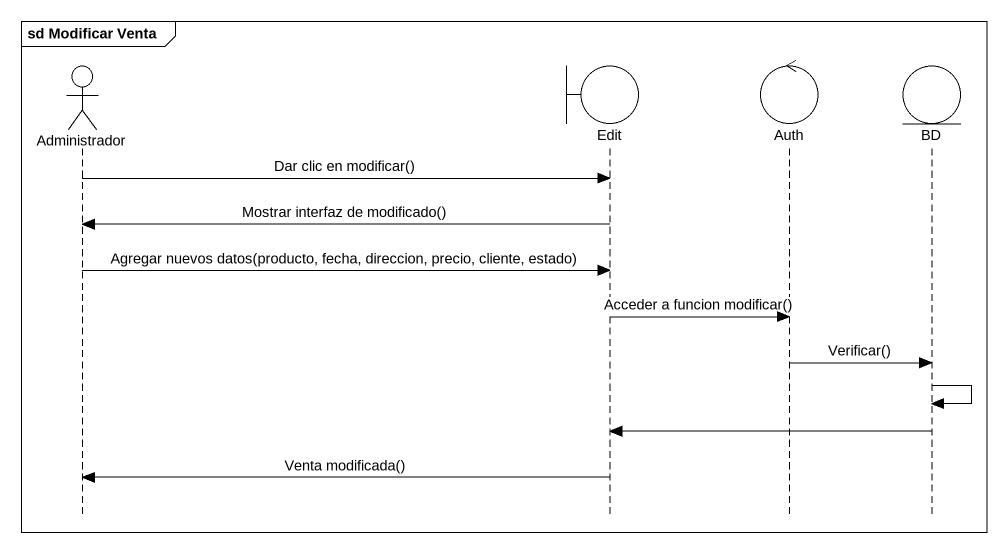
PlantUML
@startuml
mainframe sd Modificar Venta
hide footbox
actor Administrador
boundary Edit
control Auth
entity BD

Administrador -> Edit : Dar clic en modificar()
Edit -> Administrador : Mostrar interfaz de modificado()
Administrador -> Edit : Agregar nuevos datos(producto, fecha, direccion, precio, cliente, estado)
Edit -> Auth : Acceder a funcion modificar()
Auth -> BD : Verificar()
BD -> BD
BD -> Edit
Edit -> Administrador : Venta modificada()
@enduml
